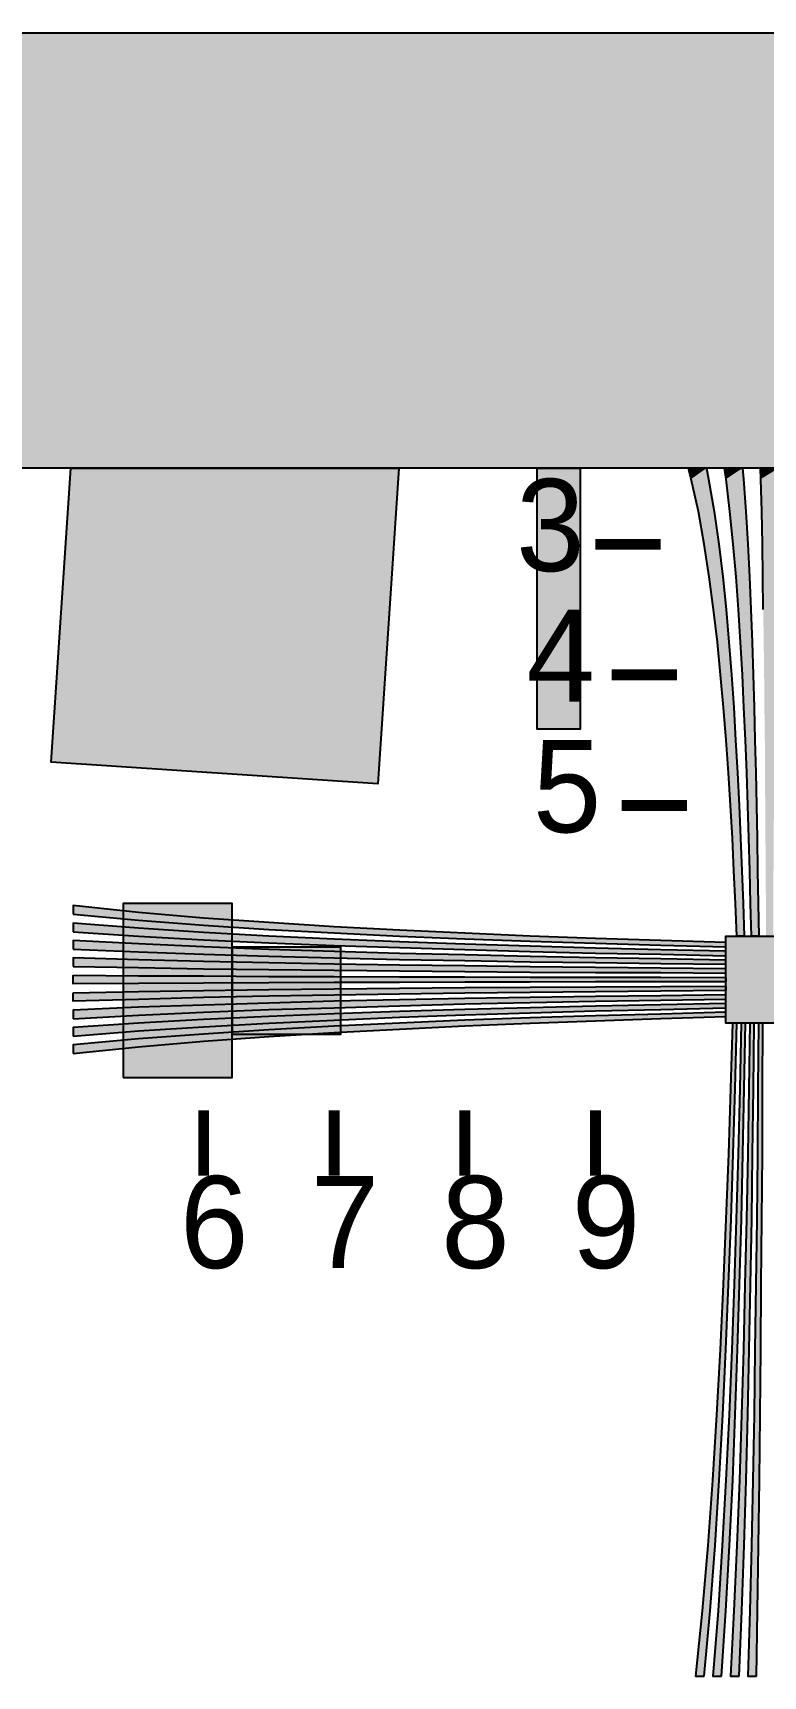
# Model space of a CAD drawing. Header units: millimetres. Extents: x 178 to 1404, y 24 to 984.
# Drawn here: x 1094.5 to 1228.7, y 682.3 to 984.2 of the extents above; entities that cross this region are included whole.
import ezdxf

# ---------------------------------------------------------------- set-up
doc = ezdxf.new("R2010")
doc.units = ezdxf.units.MM
for name, color, linetype in [('FRAME', 7, 'Continuous'), ('LABELS', 7, 'Continuous'), ('PERIPHERY', 7, 'Continuous'), ('SFR', 7, 'Continuous')]:
    doc.layers.add(name, color=color, linetype=linetype)

msp = doc.modelspace()

# ---------------------------------------------------------------- hatches: boundary and pattern name
at = {"layer": 'FRAME', "true_color": 0x000000}
h = msp.add_hatch(color=7, dxfattribs=at)
h.dxf.hatch_style = 1
h.paths.add_polyline_path([(177.8, 984.25), (1404.44, 984.25), (1404.44, 904.25), (177.8, 904.25), (177.8, 984.25)])
h = msp.add_hatch(color=7, dxfattribs=at)
h.dxf.hatch_style = 1
h.paths.add_polyline_path([(1187.17, 904.25), (1195.07, 904.25), (1195.07, 856.27), (1187.17, 856.27), (1187.17, 904.25)])
h = msp.add_hatch(color=7, dxfattribs=at)
h.dxf.hatch_style = 1
h.paths.add_polyline_path([(1111.12, 792.25), (1131.12, 792.25), (1131.12, 824.25), (1111.12, 824.25), (1111.12, 792.25)])
h = msp.add_hatch(color=7, dxfattribs=at)
h.dxf.hatch_style = 1
h.paths.add_polyline_path([(1131.12, 800.25), (1151.12, 800.25), (1151.12, 816.25), (1131.12, 816.25), (1131.12, 800.25)])
at = {"layer": 'PERIPHERY', "true_color": 0x000000}
h = msp.add_hatch(color=7, dxfattribs=at)
h.dxf.hatch_style = 1
h.paths.add_polyline_path([(1218.3, 904.25), (1218.71, 902.26), (1219.71, 896.26), (1220.59, 890.26), (1221.31, 884.26), (1221.91, 878.26), (1222.43, 872.26), (1222.91, 866.26), (1223.31, 860.26), (1223.67, 854.25), (1224.03, 848.25), (1224.31, 842.25), (1224.59, 836.25), (1224.83, 830.25), (1225.03, 824.25), (1225.23, 818.25), (1223.91, 818.25), (1223.63, 824.25), (1223.35, 830.25), (1223.07, 836.26), (1222.71, 842.26), (1222.35, 848.26), (1221.91, 854.26), (1221.43, 860.26), (1220.91, 866.26), (1220.31, 872.26), (1219.63, 878.26), (1218.83, 884.26), (1217.91, 890.26), (1216.83, 896.26), (1215.51, 902.26), (1214.98, 904.25), (1218.3, 904.25)])
h = msp.add_hatch(color=7, dxfattribs=at)
h.dxf.hatch_style = 1
h.paths.add_polyline_path([(1224.94, 904.25), (1225.11, 902.26), (1225.55, 896.26), (1225.92, 890.26), (1226.24, 884.26), (1226.48, 878.26), (1226.72, 872.26), (1226.91, 866.26), (1227.07, 860.26), (1227.23, 854.25), (1227.4, 848.25), (1227.51, 842.25), (1227.64, 836.25), (1227.72, 830.25), (1227.83, 824.25), (1227.92, 818.25), (1226.59, 818.25), (1226.43, 824.25), (1226.28, 830.25), (1226.11, 836.26), (1225.91, 842.26), (1225.71, 848.26), (1225.47, 854.26), (1225.19, 860.26), (1224.91, 866.26), (1224.59, 872.26), (1224.19, 878.26), (1223.75, 884.26), (1223.23, 890.26), (1222.63, 896.26), (1221.91, 902.26), (1221.62, 904.25), (1224.94, 904.25)])
h = msp.add_hatch(color=7, dxfattribs=at)
h.dxf.hatch_style = 1
h.paths.add_polyline_path([(1231.56, 904.25), (1231.51, 902.26), (1231.35, 896.26), (1231.23, 890.26), (1231.15, 884.26), (1231.07, 878.26), (1230.99, 872.26), (1230.91, 866.26), (1230.87, 860.26), (1230.79, 854.25), (1230.75, 848.25), (1230.71, 842.25), (1230.67, 836.26), (1230.63, 830.26), (1230.59, 824.26), (1230.59, 818.26), (1229.23, 818.26), (1229.23, 824.26), (1229.2, 830.26), (1229.15, 836.26), (1229.11, 842.26), (1229.07, 848.26), (1229.04, 854.26), (1228.96, 860.26), (1228.91, 866.26), (1228.83, 872.26), (1228.75, 878.26), (1228.67, 884.26), (1228.59, 890.26), (1228.47, 896.26), (1228.31, 902.26), (1228.26, 904.25), (1231.56, 904.25)])
h = msp.add_hatch(color=7, dxfattribs=at)
h.dxf.hatch_style = 1
h.paths.add_polyline_path([(1101.9, 822.27), (1113.9, 821.18), (1125.9, 820.26), (1137.9, 819.5), (1149.9, 818.83), (1161.9, 818.27), (1173.9, 817.78), (1185.9, 817.31), (1197.9, 816.95), (1209.9, 816.59), (1221.9, 816.27), (1221.9, 817.06), (1209.9, 817.42), (1197.9, 817.82), (1185.9, 818.26), (1173.9, 818.78), (1161.9, 819.34), (1149.9, 819.98), (1137.9, 820.74), (1125.9, 821.58), (1113.9, 822.62), (1101.9, 823.86), (1101.9, 822.27)])
h = msp.add_hatch(color=7, dxfattribs=at)
h.dxf.hatch_style = 1
h.paths.add_polyline_path([(1101.9, 819.06), (1113.9, 818.26), (1125.9, 817.59), (1137.9, 817.03), (1149.9, 816.55), (1161.9, 816.15), (1173.9, 815.79), (1185.9, 815.43), (1197.9, 815.15), (1209.9, 814.91), (1221.9, 814.66), (1221.9, 815.46), (1209.9, 815.74), (1197.9, 816.03), (1185.9, 816.38), (1173.9, 816.78), (1161.9, 817.19), (1149.9, 817.7), (1137.9, 818.26), (1125.9, 818.94), (1113.9, 819.7), (1101.9, 820.66), (1101.9, 819.06)])
h = msp.add_hatch(color=7, dxfattribs=at)
h.dxf.hatch_style = 1
h.paths.add_polyline_path([(1101.9, 815.87), (1113.9, 815.35), (1125.9, 814.95), (1137.9, 814.58), (1149.9, 814.26), (1161.9, 813.98), (1173.9, 813.78), (1185.9, 813.54), (1197.9, 813.38), (1209.9, 813.23), (1221.9, 813.07), (1221.9, 813.86), (1209.9, 814.07), (1197.9, 814.27), (1185.9, 814.51), (1173.9, 814.79), (1161.9, 815.07), (1149.9, 815.43), (1137.9, 815.79), (1125.9, 816.27), (1113.9, 816.83), (1101.9, 817.46), (1101.9, 815.87)])
h = msp.add_hatch(color=7, dxfattribs=at)
h.dxf.hatch_style = 1
h.paths.add_polyline_path([(1237.9, 802.26), (1221.9, 802.26), (1221.9, 818.26), (1237.9, 818.26), (1237.9, 802.26)])
h = msp.add_hatch(color=7, dxfattribs=at)
h.dxf.hatch_style = 1
h.paths.add_polyline_path([(1101.9, 812.67), (1113.9, 812.46), (1125.9, 812.26), (1137.9, 812.1), (1149.9, 811.98), (1161.9, 811.86), (1173.9, 811.78), (1185.9, 811.66), (1197.9, 811.58), (1209.9, 811.54), (1221.9, 811.46), (1221.9, 812.26), (1209.9, 812.38), (1197.9, 812.5), (1185.9, 812.62), (1173.9, 812.78), (1161.9, 812.94), (1149.9, 813.1), (1137.9, 813.34), (1125.9, 813.58), (1113.9, 813.9), (1101.9, 814.26), (1101.9, 812.67)])
h = msp.add_hatch(color=7, dxfattribs=at)
h.dxf.hatch_style = 1
h.paths.add_polyline_path([(1101.9, 811.06), (1113.9, 810.98), (1125.9, 810.94), (1137.9, 810.86), (1149.9, 810.82), (1161.9, 810.78), (1173.9, 810.78), (1185.9, 810.74), (1197.9, 810.71), (1209.9, 810.71), (1221.9, 810.67), (1221.9, 809.87), (1209.9, 809.83), (1197.9, 809.83), (1185.9, 809.79), (1173.9, 809.79), (1161.9, 809.75), (1149.9, 809.71), (1137.9, 809.67), (1125.9, 809.59), (1113.9, 809.55), (1101.9, 809.47), (1101.9, 811.06)])
h = msp.add_hatch(color=7, dxfattribs=at)
h.dxf.hatch_style = 1
h.paths.add_polyline_path([(1101.9, 807.86), (1113.9, 808.07), (1125.9, 808.27), (1137.9, 808.42), (1149.9, 808.55), (1161.9, 808.66), (1173.9, 808.79), (1185.9, 808.87), (1197.9, 808.95), (1209.9, 808.99), (1221.9, 809.07), (1221.9, 808.27), (1209.9, 808.15), (1197.9, 808.03), (1185.9, 807.91), (1173.9, 807.79), (1161.9, 807.59), (1149.9, 807.43), (1137.9, 807.19), (1125.9, 806.95), (1113.9, 806.63), (1101.9, 806.27), (1101.9, 807.86)])
h = msp.add_hatch(color=7, dxfattribs=at)
h.dxf.hatch_style = 1
h.paths.add_polyline_path([(1101.9, 803.07), (1113.9, 803.71), (1125.9, 804.26), (1137.9, 804.74), (1149.9, 805.1), (1161.9, 805.46), (1173.9, 805.78), (1185.9, 806.03), (1197.9, 806.27), (1209.9, 806.47), (1221.9, 806.67), (1221.9, 807.47), (1209.9, 807.31), (1197.9, 807.15), (1185.9, 806.99), (1173.9, 806.79), (1161.9, 806.55), (1149.9, 806.27), (1137.9, 805.95), (1125.9, 805.59), (1113.9, 805.19), (1101.9, 804.67), (1101.9, 803.07)])
h = msp.add_hatch(color=7, dxfattribs=at)
h.dxf.hatch_style = 1
h.paths.add_polyline_path([(1101.9, 799.86), (1113.9, 800.83), (1125.9, 801.59), (1137.9, 802.26), (1149.9, 802.82), (1161.9, 803.34), (1173.9, 803.79), (1185.9, 804.14), (1197.9, 804.5), (1209.9, 804.78), (1221.9, 805.06), (1221.9, 805.86), (1209.9, 805.62), (1197.9, 805.38), (1185.9, 805.1), (1173.9, 804.78), (1161.9, 804.38), (1149.9, 803.98), (1137.9, 803.5), (1125.9, 802.94), (1113.9, 802.26), (1101.9, 801.47), (1101.9, 799.86)])
h = msp.add_hatch(color=7, dxfattribs=at)
h.dxf.hatch_style = 1
h.paths.add_polyline_path([(1101.9, 796.66), (1113.9, 797.9), (1125.9, 798.94), (1137.9, 799.78), (1149.9, 800.54), (1161.9, 801.18), (1173.9, 801.78), (1185.9, 802.26), (1197.9, 802.71), (1209.9, 803.11), (1221.9, 803.46), (1221.9, 804.26), (1209.9, 803.94), (1197.9, 803.58), (1185.9, 803.22), (1173.9, 802.78), (1161.9, 802.26), (1149.9, 801.7), (1137.9, 801.02), (1125.9, 800.26), (1113.9, 799.35), (1101.9, 798.26), (1101.9, 796.66)])
h = msp.add_hatch(color=7, dxfattribs=at)
h.dxf.hatch_style = 1
h.paths.add_polyline_path([(1217.89, 682.26), (1218.98, 694.26), (1219.9, 706.26), (1220.66, 718.26), (1221.33, 730.26), (1221.89, 742.26), (1222.38, 754.26), (1222.85, 766.26), (1223.21, 778.26), (1223.57, 790.26), (1223.89, 802.26), (1223.1, 802.26), (1222.74, 790.26), (1222.34, 778.26), (1221.9, 766.26), (1221.38, 754.26), (1220.82, 742.26), (1220.18, 730.26), (1219.42, 718.26), (1218.58, 706.26), (1217.54, 694.26), (1216.3, 682.26), (1217.89, 682.26)])
h = msp.add_hatch(color=7, dxfattribs=at)
h.dxf.hatch_style = 1
h.paths.add_polyline_path([(1221.1, 682.26), (1221.9, 694.26), (1222.57, 706.26), (1223.13, 718.26), (1223.61, 730.26), (1224.01, 742.26), (1224.37, 754.26), (1224.73, 766.26), (1225.01, 778.26), (1225.25, 790.26), (1225.5, 802.26), (1224.7, 802.26), (1224.42, 790.26), (1224.13, 778.26), (1223.78, 766.26), (1223.38, 754.26), (1222.97, 742.26), (1222.46, 730.26), (1221.9, 718.26), (1221.22, 706.26), (1220.46, 694.26), (1219.5, 682.26), (1221.1, 682.26)])
h = msp.add_hatch(color=7, dxfattribs=at)
h.dxf.hatch_style = 1
h.paths.add_polyline_path([(1224.3, 682.26), (1224.82, 694.26), (1225.22, 706.26), (1225.58, 718.26), (1225.9, 730.26), (1226.18, 742.26), (1226.38, 754.26), (1226.62, 766.26), (1226.78, 778.26), (1226.94, 790.26), (1227.1, 802.26), (1226.3, 802.26), (1226.1, 790.26), (1225.9, 778.26), (1225.66, 766.26), (1225.38, 754.26), (1225.1, 742.26), (1224.74, 730.26), (1224.37, 718.26), (1223.89, 706.26), (1223.34, 694.26), (1222.7, 682.26), (1224.3, 682.26)])
h = msp.add_hatch(color=7, dxfattribs=at)
h.dxf.hatch_style = 1
h.paths.add_polyline_path([(1227.49, 682.26), (1227.7, 694.26), (1227.9, 706.26), (1228.06, 718.26), (1228.18, 730.26), (1228.3, 742.26), (1228.38, 754.26), (1228.5, 766.26), (1228.58, 778.26), (1228.62, 790.26), (1228.7, 802.26), (1227.9, 802.26), (1227.78, 790.26), (1227.66, 778.26), (1227.54, 766.26), (1227.38, 754.26), (1227.22, 742.26), (1227.06, 730.26), (1226.82, 718.26), (1226.58, 706.26), (1226.26, 694.26), (1225.9, 682.26), (1227.49, 682.26)])
at = {"layer": 'SFR', "true_color": 0x000000}
h = msp.add_hatch(color=7, dxfattribs=at)
h.dxf.hatch_style = 1
h.paths.add_polyline_path([(1161.77, 904.25), (1157.9, 846.26), (1097.9, 850.25), (1101.5, 904.25), (1161.77, 904.25)])

# ---------------------------------------------------------------- linework, layer by layer
at = {"layer": 'FRAME', "color": 250}
for points in [[(177.8, 984.25), (1404.44, 984.25), (1404.44, 904.25), (177.8, 904.25), (177.8, 984.25)], [(1187.17, 904.25), (1195.07, 904.25), (1195.07, 856.27), (1187.17, 856.27), (1187.17, 904.25)], [(1111.12, 792.25), (1131.12, 792.25), (1131.12, 824.25), (1111.12, 824.25), (1111.12, 792.25)], [(1131.12, 800.25), (1151.12, 800.25), (1151.12, 816.25), (1131.12, 816.25), (1131.12, 800.25)]]:
    msp.add_lwpolyline(points, close=True, dxfattribs=at)
at = {"layer": 'FRAME', "color": 250, "true_color": 0x000000}
for points in [[(177.8, 984.25), (177.8, 904.25), (1404.44, 904.25)], [(1404.44, 904.25), (1404.44, 984.25), (177.8, 984.25)], [(1187.17, 904.25), (1187.17, 856.27), (1195.07, 856.27)], [(1195.07, 856.27), (1195.07, 904.25), (1187.17, 904.25)], [(1111.12, 824.25), (1111.12, 792.25), (1131.12, 792.25)], [(1131.12, 792.25), (1131.12, 824.25), (1111.12, 824.25)], [(1131.12, 816.25), (1131.12, 800.25), (1151.12, 800.25)], [(1151.12, 800.25), (1151.12, 816.25), (1131.12, 816.25)]]:
    msp.add_solid(points, dxfattribs=at)
at = {"layer": 'PERIPHERY', "color": 250}
for points in [[(1218.3, 904.25), (1218.71, 902.26), (1219.71, 896.26), (1220.59, 890.26), (1221.31, 884.26), (1221.91, 878.26), (1222.43, 872.26), (1222.91, 866.26), (1223.31, 860.26), (1223.67, 854.25), (1224.03, 848.25), (1224.31, 842.25), (1224.59, 836.25), (1224.83, 830.25), (1225.03, 824.25), (1225.23, 818.25), (1223.91, 818.25), (1223.63, 824.25), (1223.35, 830.25), (1223.07, 836.26), (1222.71, 842.26), (1222.35, 848.26), (1221.91, 854.26), (1221.43, 860.26), (1220.91, 866.26), (1220.31, 872.26), (1219.63, 878.26), (1218.83, 884.26), (1217.91, 890.26), (1216.83, 896.26), (1215.51, 902.26), (1214.98, 904.25), (1218.3, 904.25)], [(1224.94, 904.25), (1225.11, 902.26), (1225.55, 896.26), (1225.92, 890.26), (1226.24, 884.26), (1226.48, 878.26), (1226.72, 872.26), (1226.91, 866.26), (1227.07, 860.26), (1227.23, 854.25), (1227.4, 848.25), (1227.51, 842.25), (1227.64, 836.25), (1227.72, 830.25), (1227.83, 824.25), (1227.92, 818.25), (1226.59, 818.25), (1226.43, 824.25), (1226.28, 830.25), (1226.11, 836.26), (1225.91, 842.26), (1225.71, 848.26), (1225.47, 854.26), (1225.19, 860.26), (1224.91, 866.26), (1224.59, 872.26), (1224.19, 878.26), (1223.75, 884.26), (1223.23, 890.26), (1222.63, 896.26), (1221.91, 902.26), (1221.62, 904.25), (1224.94, 904.25)], [(1101.9, 822.27), (1113.9, 821.18), (1125.9, 820.26), (1137.9, 819.5), (1149.9, 818.83), (1161.9, 818.27), (1173.9, 817.78), (1185.9, 817.31), (1197.9, 816.95), (1209.9, 816.59), (1221.9, 816.27), (1221.9, 817.06), (1209.9, 817.42), (1197.9, 817.82), (1185.9, 818.26), (1173.9, 818.78), (1161.9, 819.34), (1149.9, 819.98), (1137.9, 820.74), (1125.9, 821.58), (1113.9, 822.62), (1101.9, 823.86), (1101.9, 822.27)], [(1101.9, 819.06), (1113.9, 818.26), (1125.9, 817.59), (1137.9, 817.03), (1149.9, 816.55), (1161.9, 816.15), (1173.9, 815.79), (1185.9, 815.43), (1197.9, 815.15), (1209.9, 814.91), (1221.9, 814.66), (1221.9, 815.46), (1209.9, 815.74), (1197.9, 816.03), (1185.9, 816.38), (1173.9, 816.78), (1161.9, 817.19), (1149.9, 817.7), (1137.9, 818.26), (1125.9, 818.94), (1113.9, 819.7), (1101.9, 820.66), (1101.9, 819.06)], [(1101.9, 815.87), (1113.9, 815.35), (1125.9, 814.95), (1137.9, 814.58), (1149.9, 814.26), (1161.9, 813.98), (1173.9, 813.78), (1185.9, 813.54), (1197.9, 813.38), (1209.9, 813.23), (1221.9, 813.07), (1221.9, 813.86), (1209.9, 814.07), (1197.9, 814.27), (1185.9, 814.51), (1173.9, 814.79), (1161.9, 815.07), (1149.9, 815.43), (1137.9, 815.79), (1125.9, 816.27), (1113.9, 816.83), (1101.9, 817.46), (1101.9, 815.87)], [(1237.9, 802.26), (1221.9, 802.26), (1221.9, 818.26), (1237.9, 818.26), (1237.9, 802.26)], [(1101.9, 812.67), (1113.9, 812.46), (1125.9, 812.26), (1137.9, 812.1), (1149.9, 811.98), (1161.9, 811.86), (1173.9, 811.78), (1185.9, 811.66), (1197.9, 811.58), (1209.9, 811.54), (1221.9, 811.46), (1221.9, 812.26), (1209.9, 812.38), (1197.9, 812.5), (1185.9, 812.62), (1173.9, 812.78), (1161.9, 812.94), (1149.9, 813.1), (1137.9, 813.34), (1125.9, 813.58), (1113.9, 813.9), (1101.9, 814.26), (1101.9, 812.67)], [(1101.9, 811.06), (1113.9, 810.98), (1125.9, 810.94), (1137.9, 810.86), (1149.9, 810.82), (1161.9, 810.78), (1173.9, 810.78), (1185.9, 810.74), (1197.9, 810.71), (1209.9, 810.71), (1221.9, 810.67), (1221.9, 809.87), (1209.9, 809.83), (1197.9, 809.83), (1185.9, 809.79), (1173.9, 809.79), (1161.9, 809.75), (1149.9, 809.71), (1137.9, 809.67), (1125.9, 809.59), (1113.9, 809.55), (1101.9, 809.47), (1101.9, 811.06)], [(1101.9, 807.86), (1113.9, 808.07), (1125.9, 808.27), (1137.9, 808.42), (1149.9, 808.55), (1161.9, 808.66), (1173.9, 808.79), (1185.9, 808.87), (1197.9, 808.95), (1209.9, 808.99), (1221.9, 809.07), (1221.9, 808.27), (1209.9, 808.15), (1197.9, 808.03), (1185.9, 807.91), (1173.9, 807.79), (1161.9, 807.59), (1149.9, 807.43), (1137.9, 807.19), (1125.9, 806.95), (1113.9, 806.63), (1101.9, 806.27), (1101.9, 807.86)], [(1101.9, 803.07), (1113.9, 803.71), (1125.9, 804.26), (1137.9, 804.74), (1149.9, 805.1), (1161.9, 805.46), (1173.9, 805.78), (1185.9, 806.03), (1197.9, 806.27), (1209.9, 806.47), (1221.9, 806.67), (1221.9, 807.47), (1209.9, 807.31), (1197.9, 807.15), (1185.9, 806.99), (1173.9, 806.79), (1161.9, 806.55), (1149.9, 806.27), (1137.9, 805.95), (1125.9, 805.59), (1113.9, 805.19), (1101.9, 804.67), (1101.9, 803.07)], [(1101.9, 799.86), (1113.9, 800.83), (1125.9, 801.59), (1137.9, 802.26), (1149.9, 802.82), (1161.9, 803.34), (1173.9, 803.79), (1185.9, 804.14), (1197.9, 804.5), (1209.9, 804.78), (1221.9, 805.06), (1221.9, 805.86), (1209.9, 805.62), (1197.9, 805.38), (1185.9, 805.1), (1173.9, 804.78), (1161.9, 804.38), (1149.9, 803.98), (1137.9, 803.5), (1125.9, 802.94), (1113.9, 802.26), (1101.9, 801.47), (1101.9, 799.86)], [(1101.9, 796.66), (1113.9, 797.9), (1125.9, 798.94), (1137.9, 799.78), (1149.9, 800.54), (1161.9, 801.18), (1173.9, 801.78), (1185.9, 802.26), (1197.9, 802.71), (1209.9, 803.11), (1221.9, 803.46), (1221.9, 804.26), (1209.9, 803.94), (1197.9, 803.58), (1185.9, 803.22), (1173.9, 802.78), (1161.9, 802.26), (1149.9, 801.7), (1137.9, 801.02), (1125.9, 800.26), (1113.9, 799.35), (1101.9, 798.26), (1101.9, 796.66)], [(1217.89, 682.26), (1218.98, 694.26), (1219.9, 706.26), (1220.66, 718.26), (1221.33, 730.26), (1221.89, 742.26), (1222.38, 754.26), (1222.85, 766.26), (1223.21, 778.26), (1223.57, 790.26), (1223.89, 802.26), (1223.1, 802.26), (1222.74, 790.26), (1222.34, 778.26), (1221.9, 766.26), (1221.38, 754.26), (1220.82, 742.26), (1220.18, 730.26), (1219.42, 718.26), (1218.58, 706.26), (1217.54, 694.26), (1216.3, 682.26), (1217.89, 682.26)], [(1221.1, 682.26), (1221.9, 694.26), (1222.57, 706.26), (1223.13, 718.26), (1223.61, 730.26), (1224.01, 742.26), (1224.37, 754.26), (1224.73, 766.26), (1225.01, 778.26), (1225.25, 790.26), (1225.5, 802.26), (1224.7, 802.26), (1224.42, 790.26), (1224.13, 778.26), (1223.78, 766.26), (1223.38, 754.26), (1222.97, 742.26), (1222.46, 730.26), (1221.9, 718.26), (1221.22, 706.26), (1220.46, 694.26), (1219.5, 682.26), (1221.1, 682.26)], [(1224.3, 682.26), (1224.82, 694.26), (1225.22, 706.26), (1225.58, 718.26), (1225.9, 730.26), (1226.18, 742.26), (1226.38, 754.26), (1226.62, 766.26), (1226.78, 778.26), (1226.94, 790.26), (1227.1, 802.26), (1226.3, 802.26), (1226.1, 790.26), (1225.9, 778.26), (1225.66, 766.26), (1225.38, 754.26), (1225.1, 742.26), (1224.74, 730.26), (1224.37, 718.26), (1223.89, 706.26), (1223.34, 694.26), (1222.7, 682.26), (1224.3, 682.26)], [(1227.49, 682.26), (1227.7, 694.26), (1227.9, 706.26), (1228.06, 718.26), (1228.18, 730.26), (1228.3, 742.26), (1228.38, 754.26), (1228.5, 766.26), (1228.58, 778.26), (1228.62, 790.26), (1228.7, 802.26), (1227.9, 802.26), (1227.78, 790.26), (1227.66, 778.26), (1227.54, 766.26), (1227.38, 754.26), (1227.22, 742.26), (1227.06, 730.26), (1226.82, 718.26), (1226.58, 706.26), (1226.26, 694.26), (1225.9, 682.26), (1227.49, 682.26)]]:
    msp.add_lwpolyline(points, close=True, dxfattribs=at)
msp.add_lwpolyline([(1228.75, 878.26), (1228.67, 884.26), (1228.59, 890.26), (1228.47, 896.26), (1228.31, 902.26), (1228.26, 904.25), (1231.56, 904.25)], dxfattribs=at)
at = {"layer": 'PERIPHERY', "color": 250, "lineweight": 35, "const_width": 2}
for points in [[(1197.91, 890.26), (1209.91, 890.26)], [(1200.91, 866.26), (1212.91, 866.26)], [(1202.71, 842.25), (1214.71, 842.25)], [(1125.9, 786.26), (1125.9, 774.26)], [(1149.9, 786.26), (1149.9, 774.26)], [(1173.9, 786.26), (1173.9, 774.26)], [(1197.9, 786.26), (1197.9, 774.26)]]:
    msp.add_lwpolyline(points, dxfattribs=at)
at = {"layer": 'PERIPHERY', "color": 250, "true_color": 0x000000}
for points in [[(1218.3, 904.25), (1214.98, 904.25), (1215.51, 902.26)], [(1218.3, 904.25), (1215.51, 902.26), (1216.83, 896.26)], [(1218.3, 904.25), (1216.83, 896.26), (1217.91, 890.26)], [(1218.3, 904.25), (1217.91, 890.26), (1218.83, 884.26)], [(1218.3, 904.25), (1218.83, 884.26), (1219.63, 878.26)], [(1218.3, 904.25), (1219.63, 878.26), (1220.31, 872.26)], [(1218.3, 904.25), (1220.31, 872.26), (1220.91, 866.26)], [(1218.3, 904.25), (1220.91, 866.26), (1221.43, 860.26)], [(1218.3, 904.25), (1221.43, 860.26), (1221.91, 854.26)], [(1218.3, 904.25), (1221.91, 854.26), (1222.35, 848.26)], [(1218.3, 904.25), (1222.35, 848.26), (1225.23, 818.25)], [(1218.3, 904.25), (1225.23, 818.25), (1225.03, 824.25)], [(1218.3, 904.25), (1225.03, 824.25), (1224.83, 830.25)], [(1218.3, 904.25), (1224.83, 830.25), (1224.59, 836.25)], [(1218.3, 904.25), (1224.59, 836.25), (1224.31, 842.25)], [(1218.3, 904.25), (1224.31, 842.25), (1224.03, 848.25)], [(1218.3, 904.25), (1224.03, 848.25), (1223.67, 854.25)], [(1218.3, 904.25), (1223.67, 854.25), (1223.31, 860.26)], [(1218.3, 904.25), (1223.31, 860.26), (1222.91, 866.26)], [(1218.3, 904.25), (1222.91, 866.26), (1222.43, 872.26)], [(1218.3, 904.25), (1222.43, 872.26), (1221.91, 878.26)], [(1218.3, 904.25), (1221.91, 878.26), (1221.31, 884.26)], [(1218.3, 904.25), (1221.31, 884.26), (1220.59, 890.26)], [(1218.3, 904.25), (1220.59, 890.26), (1219.71, 896.26)], [(1219.71, 896.26), (1218.71, 902.26), (1218.3, 904.25)], [(1224.94, 904.25), (1221.62, 904.25), (1221.91, 902.26)], [(1224.94, 904.25), (1221.91, 902.26), (1222.63, 896.26)], [(1224.94, 904.25), (1222.63, 896.26), (1223.23, 890.26)], [(1224.94, 904.25), (1223.23, 890.26), (1223.75, 884.26)], [(1224.94, 904.25), (1223.75, 884.26), (1224.19, 878.26)], [(1224.94, 904.25), (1224.19, 878.26), (1224.59, 872.26)], [(1224.94, 904.25), (1224.59, 872.26), (1224.91, 866.26)], [(1224.94, 904.25), (1224.91, 866.26), (1225.19, 860.26)], [(1224.94, 904.25), (1225.19, 860.26), (1225.47, 854.26)], [(1224.94, 904.25), (1225.47, 854.26), (1225.71, 848.26)], [(1224.94, 904.25), (1225.71, 848.26), (1225.91, 842.26)], [(1224.94, 904.25), (1225.91, 842.26), (1226.11, 836.26)], [(1224.94, 904.25), (1226.11, 836.26), (1226.28, 830.25)], [(1224.94, 904.25), (1226.28, 830.25), (1226.43, 824.25)], [(1224.94, 904.25), (1226.43, 824.25), (1226.59, 818.25)], [(1224.94, 904.25), (1226.59, 818.25), (1227.92, 818.25)], [(1224.94, 904.25), (1227.92, 818.25), (1227.83, 824.25)], [(1224.94, 904.25), (1227.83, 824.25), (1227.72, 830.25)], [(1224.94, 904.25), (1227.72, 830.25), (1227.64, 836.25)], [(1224.94, 904.25), (1227.64, 836.25), (1227.51, 842.25)], [(1224.94, 904.25), (1227.51, 842.25), (1227.4, 848.25)], [(1224.94, 904.25), (1227.4, 848.25), (1227.23, 854.25)], [(1224.94, 904.25), (1227.23, 854.25), (1227.07, 860.26)], [(1224.94, 904.25), (1227.07, 860.26), (1226.91, 866.26)], [(1224.94, 904.25), (1226.91, 866.26), (1226.72, 872.26)], [(1224.94, 904.25), (1226.72, 872.26), (1226.48, 878.26)], [(1224.94, 904.25), (1226.48, 878.26), (1226.24, 884.26)], [(1224.94, 904.25), (1226.24, 884.26), (1225.92, 890.26)], [(1224.94, 904.25), (1225.92, 890.26), (1225.55, 896.26)], [(1225.55, 896.26), (1225.11, 902.26), (1224.94, 904.25)], [(1231.56, 904.25), (1228.26, 904.25), (1228.31, 902.26)], [(1231.56, 904.25), (1228.31, 902.26), (1228.47, 896.26)], [(1231.56, 904.25), (1228.47, 896.26), (1228.59, 890.26)], [(1231.56, 904.25), (1228.59, 890.26), (1228.67, 884.26)], [(1231.56, 904.25), (1228.67, 884.26), (1228.75, 878.26)], [(1222.35, 848.26), (1222.71, 842.26), (1223.07, 836.26)], [(1222.35, 848.26), (1223.07, 836.26), (1225.23, 818.25)], [(1223.07, 836.26), (1223.35, 830.25), (1225.23, 818.25)], [(1223.35, 830.25), (1223.63, 824.25), (1223.91, 818.25)], [(1223.35, 830.25), (1223.91, 818.25), (1225.23, 818.25)], [(1101.9, 823.86), (1101.9, 822.27), (1113.9, 821.18)], [(1101.9, 823.86), (1113.9, 821.18), (1125.9, 820.26)], [(1101.9, 823.86), (1125.9, 820.26), (1137.9, 819.5)], [(1101.9, 823.86), (1137.9, 819.5), (1149.9, 818.83)], [(1149.9, 818.83), (1113.9, 822.62), (1101.9, 823.86)], [(1149.9, 818.83), (1125.9, 821.58), (1113.9, 822.62)], [(1149.9, 818.83), (1137.9, 820.74), (1125.9, 821.58)], [(1101.9, 820.66), (1101.9, 819.06), (1113.9, 818.26)], [(1101.9, 820.66), (1113.9, 818.26), (1125.9, 817.59)], [(1101.9, 820.66), (1125.9, 817.59), (1137.9, 817.03)], [(1101.9, 820.66), (1137.9, 817.03), (1149.9, 816.55)], [(1149.9, 816.55), (1113.9, 819.7), (1101.9, 820.66)], [(1149.9, 816.55), (1125.9, 818.94), (1113.9, 819.7)], [(1149.9, 816.55), (1137.9, 818.26), (1125.9, 818.94)], [(1149.9, 818.83), (1149.9, 819.98), (1137.9, 820.74)], [(1149.9, 818.83), (1161.9, 819.34), (1149.9, 819.98)], [(1149.9, 818.83), (1173.9, 818.78), (1161.9, 819.34)], [(1149.9, 818.83), (1161.9, 818.27), (1173.9, 817.78)], [(1149.9, 818.83), (1173.9, 817.78), (1185.9, 817.31)], [(1149.9, 818.83), (1185.9, 817.31), (1197.9, 816.95)], [(1149.9, 818.83), (1197.9, 816.95), (1209.9, 816.59)], [(1149.9, 818.83), (1209.9, 816.59), (1221.9, 816.27)], [(1149.9, 818.83), (1221.9, 816.27), (1221.9, 817.06)], [(1149.9, 818.83), (1221.9, 817.06), (1209.9, 817.42)], [(1149.9, 818.83), (1209.9, 817.42), (1197.9, 817.82)], [(1149.9, 818.83), (1197.9, 817.82), (1185.9, 818.26)], [(1149.9, 818.83), (1185.9, 818.26), (1173.9, 818.78)], [(1101.9, 817.46), (1101.9, 815.87), (1113.9, 815.35)], [(1101.9, 817.46), (1113.9, 815.35), (1125.9, 814.95)], [(1101.9, 817.46), (1125.9, 814.95), (1137.9, 814.58)], [(1101.9, 817.46), (1137.9, 814.58), (1149.9, 814.26)], [(1101.9, 817.46), (1149.9, 814.26), (1161.9, 813.98)], [(1161.9, 813.98), (1113.9, 816.83), (1101.9, 817.46)], [(1161.9, 813.98), (1125.9, 816.27), (1113.9, 816.83)], [(1161.9, 813.98), (1137.9, 815.79), (1125.9, 816.27)], [(1149.9, 816.55), (1149.9, 817.7), (1137.9, 818.26)], [(1161.9, 813.98), (1149.9, 815.43), (1137.9, 815.79)], [(1149.9, 816.55), (1161.9, 817.19), (1149.9, 817.7)], [(1149.9, 816.55), (1173.9, 816.78), (1161.9, 817.19)], [(1149.9, 816.55), (1185.9, 816.38), (1173.9, 816.78)], [(1149.9, 816.55), (1161.9, 816.15), (1173.9, 815.79)], [(1149.9, 816.55), (1173.9, 815.79), (1185.9, 815.43)], [(1149.9, 816.55), (1185.9, 815.43), (1197.9, 815.15)], [(1149.9, 816.55), (1197.9, 815.15), (1209.9, 814.91)], [(1149.9, 816.55), (1209.9, 814.91), (1221.9, 814.66)], [(1149.9, 816.55), (1221.9, 814.66), (1221.9, 815.46)], [(1149.9, 816.55), (1221.9, 815.46), (1209.9, 815.74)], [(1149.9, 816.55), (1209.9, 815.74), (1197.9, 816.03)], [(1149.9, 816.55), (1197.9, 816.03), (1185.9, 816.38)], [(1161.9, 813.98), (1161.9, 815.07), (1149.9, 815.43)], [(1237.9, 802.26), (1237.9, 818.26), (1221.9, 818.26)], [(1221.9, 818.26), (1221.9, 802.26), (1237.9, 802.26)], [(1101.9, 814.26), (1101.9, 812.67), (1113.9, 812.46)], [(1101.9, 814.26), (1113.9, 812.46), (1125.9, 812.26)], [(1101.9, 814.26), (1125.9, 812.26), (1137.9, 812.1)], [(1101.9, 814.26), (1137.9, 812.1), (1149.9, 811.98)], [(1101.9, 814.26), (1149.9, 811.98), (1161.9, 811.86)], [(1101.9, 814.26), (1161.9, 811.86), (1173.9, 811.78)], [(1101.9, 814.26), (1173.9, 811.78), (1185.9, 811.66)], [(1185.9, 811.66), (1113.9, 813.9), (1101.9, 814.26)], [(1185.9, 811.66), (1125.9, 813.58), (1113.9, 813.9)], [(1185.9, 811.66), (1137.9, 813.34), (1125.9, 813.58)], [(1185.9, 811.66), (1149.9, 813.1), (1137.9, 813.34)], [(1185.9, 811.66), (1161.9, 812.94), (1149.9, 813.1)], [(1161.9, 813.98), (1173.9, 814.79), (1161.9, 815.07)], [(1161.9, 813.98), (1185.9, 814.51), (1173.9, 814.79)], [(1161.9, 813.98), (1197.9, 814.27), (1185.9, 814.51)], [(1161.9, 813.98), (1209.9, 814.07), (1197.9, 814.27)], [(1161.9, 813.98), (1221.9, 813.86), (1209.9, 814.07)], [(1161.9, 813.98), (1173.9, 813.78), (1197.9, 813.38)], [(1161.9, 813.98), (1197.9, 813.38), (1209.9, 813.23)], [(1161.9, 813.98), (1209.9, 813.23), (1221.9, 813.07)], [(1161.9, 813.98), (1221.9, 813.07), (1221.9, 813.86)], [(1185.9, 811.66), (1173.9, 812.78), (1161.9, 812.94)], [(1173.9, 813.78), (1185.9, 813.54), (1197.9, 813.38)], [(1185.9, 811.66), (1185.9, 812.62), (1173.9, 812.78)], [(1185.9, 811.66), (1197.9, 812.5), (1185.9, 812.62)], [(1185.9, 811.66), (1209.9, 812.38), (1197.9, 812.5)], [(1185.9, 811.66), (1221.9, 812.26), (1209.9, 812.38)], [(1101.9, 811.06), (1101.9, 809.47), (1113.9, 809.55)], [(1101.9, 811.06), (1113.9, 809.55), (1125.9, 809.59)], [(1101.9, 811.06), (1125.9, 809.59), (1137.9, 809.67)], [(1101.9, 811.06), (1137.9, 809.67), (1149.9, 809.71)], [(1101.9, 811.06), (1149.9, 809.71), (1161.9, 809.75)], [(1101.9, 811.06), (1161.9, 809.75), (1173.9, 809.79)], [(1101.9, 811.06), (1173.9, 809.79), (1185.9, 809.79)], [(1101.9, 811.06), (1185.9, 809.79), (1197.9, 809.83)], [(1101.9, 811.06), (1197.9, 809.83), (1209.9, 809.83)], [(1101.9, 811.06), (1209.9, 809.83), (1221.9, 809.87)], [(1221.9, 809.87), (1113.9, 810.98), (1101.9, 811.06)], [(1221.9, 809.87), (1125.9, 810.94), (1113.9, 810.98)], [(1221.9, 809.87), (1137.9, 810.86), (1125.9, 810.94)], [(1221.9, 809.87), (1149.9, 810.82), (1137.9, 810.86)], [(1221.9, 809.87), (1161.9, 810.78), (1149.9, 810.82)], [(1221.9, 809.87), (1173.9, 810.78), (1161.9, 810.78)], [(1221.9, 809.87), (1185.9, 810.74), (1173.9, 810.78)], [(1185.9, 811.66), (1209.9, 811.54), (1221.9, 812.26)], [(1185.9, 811.66), (1197.9, 811.58), (1209.9, 811.54)], [(1221.9, 809.87), (1197.9, 810.71), (1185.9, 810.74)], [(1221.9, 809.87), (1209.9, 810.71), (1197.9, 810.71)], [(1209.9, 811.54), (1221.9, 811.46), (1221.9, 812.26)], [(1221.9, 809.87), (1221.9, 810.67), (1209.9, 810.71)], [(1101.9, 807.86), (1221.9, 808.27), (1221.9, 809.07)], [(1101.9, 807.86), (1221.9, 809.07), (1209.9, 808.99)], [(1101.9, 807.86), (1209.9, 808.99), (1197.9, 808.95)], [(1101.9, 807.86), (1197.9, 808.95), (1185.9, 808.87)], [(1101.9, 807.86), (1185.9, 808.87), (1173.9, 808.79)], [(1101.9, 807.86), (1173.9, 808.79), (1161.9, 808.66)], [(1101.9, 807.86), (1161.9, 808.66), (1149.9, 808.55)], [(1101.9, 807.86), (1149.9, 808.55), (1137.9, 808.42)], [(1101.9, 807.86), (1137.9, 808.42), (1125.9, 808.27)], [(1101.9, 807.86), (1209.9, 808.15), (1221.9, 808.27)], [(1125.9, 808.27), (1113.9, 808.07), (1101.9, 807.86)], [(1101.9, 807.86), (1197.9, 808.03), (1209.9, 808.15)], [(1101.9, 807.86), (1185.9, 807.91), (1197.9, 808.03)], [(1101.9, 807.86), (1173.9, 807.79), (1185.9, 807.91)], [(1101.9, 807.86), (1101.9, 806.27), (1113.9, 806.63)], [(1101.9, 807.86), (1113.9, 806.63), (1125.9, 806.95)], [(1101.9, 807.86), (1125.9, 806.95), (1137.9, 807.19)], [(1101.9, 807.86), (1137.9, 807.19), (1149.9, 807.43)], [(1101.9, 807.86), (1149.9, 807.43), (1161.9, 807.59)], [(1101.9, 807.86), (1161.9, 807.59), (1173.9, 807.79)], [(1101.9, 804.67), (1221.9, 806.67), (1221.9, 807.47)], [(1101.9, 804.67), (1221.9, 807.47), (1209.9, 807.31)], [(1101.9, 804.67), (1209.9, 807.31), (1197.9, 807.15)], [(1101.9, 804.67), (1197.9, 807.15), (1185.9, 806.99)], [(1101.9, 804.67), (1185.9, 806.99), (1173.9, 806.79)], [(1101.9, 804.67), (1173.9, 806.79), (1161.9, 806.55)], [(1101.9, 804.67), (1209.9, 806.47), (1221.9, 806.67)], [(1101.9, 804.67), (1161.9, 806.55), (1149.9, 806.27)], [(1101.9, 804.67), (1197.9, 806.27), (1209.9, 806.47)], [(1101.9, 804.67), (1185.9, 806.03), (1197.9, 806.27)], [(1101.9, 804.67), (1149.9, 806.27), (1137.9, 805.95)], [(1101.9, 804.67), (1173.9, 805.78), (1185.9, 806.03)], [(1101.9, 804.67), (1137.9, 805.95), (1125.9, 805.59)], [(1101.9, 801.47), (1173.9, 803.79), (1221.9, 805.86)], [(1101.9, 801.47), (1221.9, 805.86), (1209.9, 805.62)], [(1101.9, 804.67), (1161.9, 805.46), (1173.9, 805.78)], [(1101.9, 801.47), (1209.9, 805.62), (1197.9, 805.38)], [(1125.9, 805.59), (1113.9, 805.19), (1101.9, 804.67)], [(1101.9, 804.67), (1149.9, 805.1), (1161.9, 805.46)], [(1101.9, 801.47), (1197.9, 805.38), (1185.9, 805.1)], [(1101.9, 801.47), (1185.9, 805.1), (1173.9, 804.78)], [(1101.9, 804.67), (1137.9, 804.74), (1149.9, 805.1)], [(1101.9, 801.47), (1173.9, 804.78), (1161.9, 804.38)], [(1101.9, 804.67), (1125.9, 804.26), (1137.9, 804.74)], [(1101.9, 804.67), (1101.9, 803.07), (1113.9, 803.71)], [(1101.9, 804.67), (1113.9, 803.71), (1125.9, 804.26)], [(1101.9, 801.47), (1161.9, 804.38), (1149.9, 803.98)], [(1101.9, 798.26), (1173.9, 801.78), (1221.9, 804.26)], [(1101.9, 798.26), (1221.9, 804.26), (1209.9, 803.94)], [(1101.9, 801.47), (1149.9, 803.98), (1137.9, 803.5)], [(1101.9, 798.26), (1209.9, 803.94), (1197.9, 803.58)], [(1101.9, 801.47), (1161.9, 803.34), (1173.9, 803.79)], [(1101.9, 798.26), (1197.9, 803.58), (1185.9, 803.22)], [(1101.9, 801.47), (1137.9, 803.5), (1125.9, 802.94)], [(1101.9, 801.47), (1149.9, 802.82), (1161.9, 803.34)], [(1173.9, 803.79), (1197.9, 804.5), (1221.9, 805.86)], [(1173.9, 803.79), (1185.9, 804.14), (1197.9, 804.5)], [(1173.9, 801.78), (1185.9, 802.26), (1221.9, 804.26)], [(1185.9, 802.26), (1197.9, 802.71), (1221.9, 804.26)], [(1197.9, 804.5), (1209.9, 804.78), (1221.9, 805.86)], [(1197.9, 802.71), (1209.9, 803.11), (1221.9, 804.26)], [(1209.9, 804.78), (1221.9, 805.06), (1221.9, 805.86)], [(1209.9, 803.11), (1221.9, 803.46), (1221.9, 804.26)], [(1101.9, 798.26), (1185.9, 803.22), (1173.9, 802.78)], [(1125.9, 802.94), (1113.9, 802.26), (1101.9, 801.47)], [(1101.9, 801.47), (1137.9, 802.26), (1149.9, 802.82)], [(1101.9, 798.26), (1173.9, 802.78), (1161.9, 802.26)], [(1101.9, 798.26), (1161.9, 802.26), (1149.9, 801.7)], [(1101.9, 801.47), (1125.9, 801.59), (1137.9, 802.26)], [(1101.9, 798.26), (1161.9, 801.18), (1173.9, 801.78)], [(1101.9, 798.26), (1149.9, 801.7), (1137.9, 801.02)], [(1101.9, 801.47), (1113.9, 800.83), (1125.9, 801.59)], [(1101.9, 801.47), (1101.9, 799.86), (1113.9, 800.83)], [(1101.9, 798.26), (1149.9, 800.54), (1161.9, 801.18)], [(1101.9, 798.26), (1137.9, 801.02), (1125.9, 800.26)], [(1101.9, 798.26), (1137.9, 799.78), (1149.9, 800.54)], [(1221.33, 730.26), (1223.57, 790.26), (1223.89, 802.26)], [(1221.33, 730.26), (1223.89, 802.26), (1223.1, 802.26)], [(1221.33, 730.26), (1223.1, 802.26), (1222.74, 790.26)], [(1223.61, 730.26), (1225.25, 790.26), (1225.5, 802.26)], [(1223.61, 730.26), (1225.5, 802.26), (1224.7, 802.26)], [(1223.61, 730.26), (1224.7, 802.26), (1224.42, 790.26)], [(1226.18, 742.26), (1226.3, 802.26), (1226.1, 790.26)], [(1226.18, 742.26), (1226.94, 790.26), (1227.1, 802.26)], [(1226.18, 742.26), (1227.1, 802.26), (1226.3, 802.26)], [(1228.5, 766.26), (1227.9, 802.26), (1227.78, 790.26)], [(1228.62, 790.26), (1228.7, 802.26), (1227.9, 802.26)], [(1228.5, 766.26), (1228.62, 790.26), (1227.9, 802.26)], [(1125.9, 800.26), (1113.9, 799.35), (1101.9, 798.26)], [(1101.9, 798.26), (1125.9, 798.94), (1137.9, 799.78)], [(1101.9, 798.26), (1113.9, 797.9), (1125.9, 798.94)], [(1101.9, 798.26), (1101.9, 796.66), (1113.9, 797.9)], [(1221.33, 730.26), (1223.21, 778.26), (1223.57, 790.26)], [(1221.33, 730.26), (1222.74, 790.26), (1222.34, 778.26)], [(1223.61, 730.26), (1225.01, 778.26), (1225.25, 790.26)], [(1223.61, 730.26), (1224.42, 790.26), (1224.13, 778.26)], [(1226.18, 742.26), (1226.1, 790.26), (1225.9, 778.26)], [(1226.18, 742.26), (1226.78, 778.26), (1226.94, 790.26)], [(1228.5, 766.26), (1227.78, 790.26), (1227.66, 778.26)], [(1228.5, 766.26), (1228.58, 778.26), (1228.62, 790.26)], [(1221.33, 730.26), (1222.85, 766.26), (1223.21, 778.26)], [(1221.33, 730.26), (1222.34, 778.26), (1221.9, 766.26)], [(1223.61, 730.26), (1224.73, 766.26), (1225.01, 778.26)], [(1223.61, 730.26), (1224.13, 778.26), (1223.78, 766.26)], [(1226.18, 742.26), (1225.9, 778.26), (1225.66, 766.26)], [(1226.18, 742.26), (1226.38, 754.26), (1226.78, 778.26)], [(1226.38, 754.26), (1226.62, 766.26), (1226.78, 778.26)], [(1228.5, 766.26), (1227.66, 778.26), (1227.54, 766.26)], [(1221.33, 730.26), (1222.38, 754.26), (1222.85, 766.26)], [(1221.33, 730.26), (1221.9, 766.26), (1221.38, 754.26)], [(1223.61, 730.26), (1223.78, 766.26), (1223.38, 754.26)], [(1223.61, 730.26), (1224.37, 754.26), (1224.73, 766.26)], [(1226.18, 742.26), (1225.66, 766.26), (1225.38, 754.26)], [(1225.9, 682.26), (1228.38, 754.26), (1228.5, 766.26)], [(1228.5, 766.26), (1226.26, 694.26), (1225.9, 682.26)], [(1228.5, 766.26), (1226.58, 706.26), (1226.26, 694.26)], [(1228.5, 766.26), (1226.82, 718.26), (1226.58, 706.26)], [(1228.5, 766.26), (1227.06, 730.26), (1226.82, 718.26)], [(1228.5, 766.26), (1227.22, 742.26), (1227.06, 730.26)], [(1228.5, 766.26), (1227.38, 754.26), (1227.22, 742.26)], [(1228.5, 766.26), (1227.54, 766.26), (1227.38, 754.26)], [(1221.33, 730.26), (1221.38, 754.26), (1220.82, 742.26)], [(1221.33, 730.26), (1221.89, 742.26), (1222.38, 754.26)], [(1223.61, 730.26), (1223.38, 754.26), (1222.97, 742.26)], [(1223.61, 730.26), (1224.01, 742.26), (1224.37, 754.26)], [(1226.18, 742.26), (1225.38, 754.26), (1225.1, 742.26)], [(1225.9, 682.26), (1228.3, 742.26), (1228.38, 754.26)], [(1221.33, 730.26), (1220.82, 742.26), (1220.18, 730.26)], [(1223.61, 730.26), (1222.97, 742.26), (1222.46, 730.26)], [(1222.7, 682.26), (1225.9, 730.26), (1226.18, 742.26)], [(1226.18, 742.26), (1223.34, 694.26), (1222.7, 682.26)], [(1226.18, 742.26), (1223.89, 706.26), (1223.34, 694.26)], [(1226.18, 742.26), (1224.37, 718.26), (1223.89, 706.26)], [(1226.18, 742.26), (1224.74, 730.26), (1224.37, 718.26)], [(1226.18, 742.26), (1225.1, 742.26), (1224.74, 730.26)], [(1225.9, 682.26), (1228.18, 730.26), (1228.3, 742.26)], [(1216.3, 682.26), (1220.66, 718.26), (1221.33, 730.26)], [(1221.33, 730.26), (1217.54, 694.26), (1216.3, 682.26)], [(1221.33, 730.26), (1218.58, 706.26), (1217.54, 694.26)], [(1221.33, 730.26), (1219.42, 718.26), (1218.58, 706.26)], [(1221.33, 730.26), (1220.18, 730.26), (1219.42, 718.26)], [(1219.5, 682.26), (1223.13, 718.26), (1223.61, 730.26)], [(1223.61, 730.26), (1220.46, 694.26), (1219.5, 682.26)], [(1223.61, 730.26), (1221.22, 706.26), (1220.46, 694.26)], [(1223.61, 730.26), (1221.9, 718.26), (1221.22, 706.26)], [(1223.61, 730.26), (1222.46, 730.26), (1221.9, 718.26)], [(1222.7, 682.26), (1225.58, 718.26), (1225.9, 730.26)], [(1225.9, 682.26), (1228.06, 718.26), (1228.18, 730.26)], [(1216.3, 682.26), (1219.9, 706.26), (1220.66, 718.26)], [(1219.5, 682.26), (1222.57, 706.26), (1223.13, 718.26)], [(1222.7, 682.26), (1225.22, 706.26), (1225.58, 718.26)], [(1225.9, 682.26), (1227.9, 706.26), (1228.06, 718.26)], [(1216.3, 682.26), (1218.98, 694.26), (1219.9, 706.26)], [(1219.5, 682.26), (1221.9, 694.26), (1222.57, 706.26)], [(1222.7, 682.26), (1224.82, 694.26), (1225.22, 706.26)], [(1225.9, 682.26), (1227.7, 694.26), (1227.9, 706.26)], [(1216.3, 682.26), (1217.89, 682.26), (1218.98, 694.26)], [(1219.5, 682.26), (1221.1, 682.26), (1221.9, 694.26)], [(1222.7, 682.26), (1224.3, 682.26), (1224.82, 694.26)], [(1225.9, 682.26), (1227.49, 682.26), (1227.7, 694.26)]]:
    msp.add_solid(points, dxfattribs=at)
at = {"layer": 'SFR', "color": 250}
msp.add_lwpolyline([(1161.77, 904.25), (1157.9, 846.26), (1097.9, 850.25), (1101.5, 904.25), (1161.77, 904.25)], close=True, dxfattribs=at)
at = {"layer": 'SFR', "color": 250, "true_color": 0x000000}
for points in [[(1161.77, 904.25), (1101.5, 904.25), (1097.9, 850.25)], [(1097.9, 850.25), (1157.9, 846.26), (1161.77, 904.25)]]:
    msp.add_solid(points, dxfattribs=at)

# ---------------------------------------------------------------- texts
at = {"layer": 'LABELS', "color": 250}
for s, p in [('3', (1183.33, 885.34)), ('4', (1185.25, 861.34)), ('5', (1186.4, 837.34)), ('6', (1121.55, 757.24)), ('7', (1145.55, 757.24)), ('8', (1169.55, 757.24)), ('9', (1193.55, 757.24))]:
    msp.add_text(s, height=16.93, dxfattribs=at).set_placement(p)

doc.saveas('drawing.dxf')
